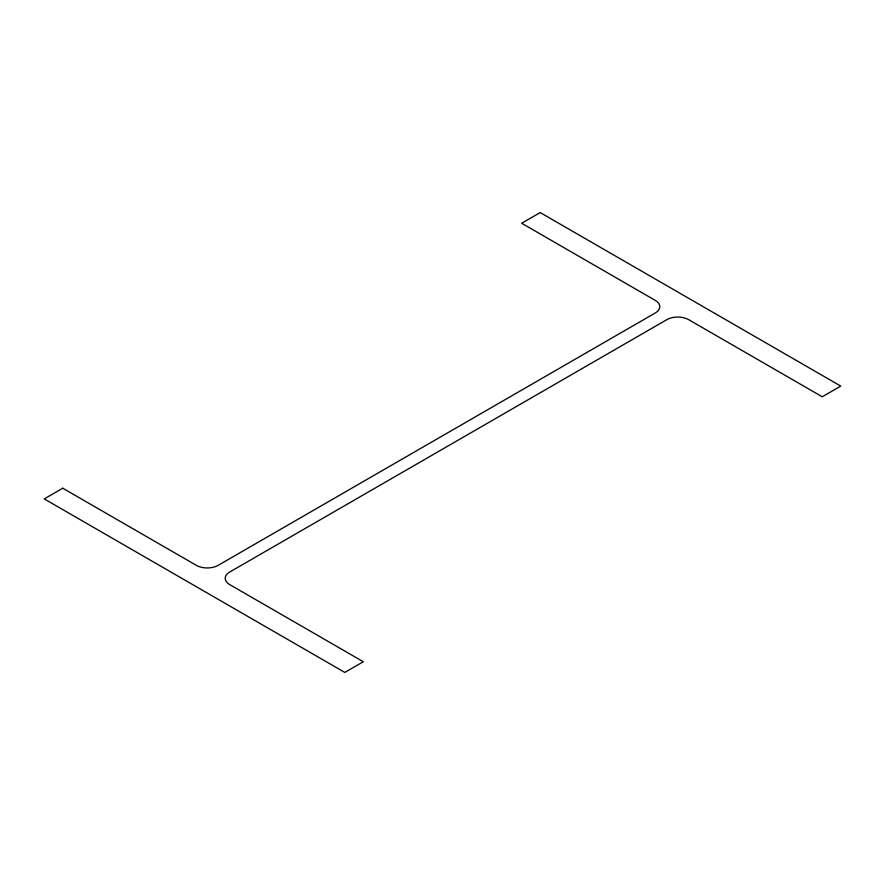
<?xml version="1.0" encoding="UTF-8"?>
<svg xmlns="http://www.w3.org/2000/svg" width="885" height="885" viewBox="0 0 885 885"><rect width="100%" height="100%" fill="white"/><g stroke="black" fill="none" stroke-linecap="round" stroke-linejoin="round"><path stroke-width="1.33" d="M62.769 488.221L44.25 498.908L344.796 672.423L363.315 661.737L229.724 584.609A15.41 8.894 0 0 1 229.724 572.031L666.847 319.651A15.41 8.894 0 0 1 688.641 319.651L822.231 396.779L840.75 386.092L540.204 212.577L521.685 223.263L655.276 300.391A15.41 8.894 0 0 1 655.276 312.969L218.152 565.349A15.41 8.894 0 0 1 196.359 565.349L62.769 488.221"/></g></svg>
